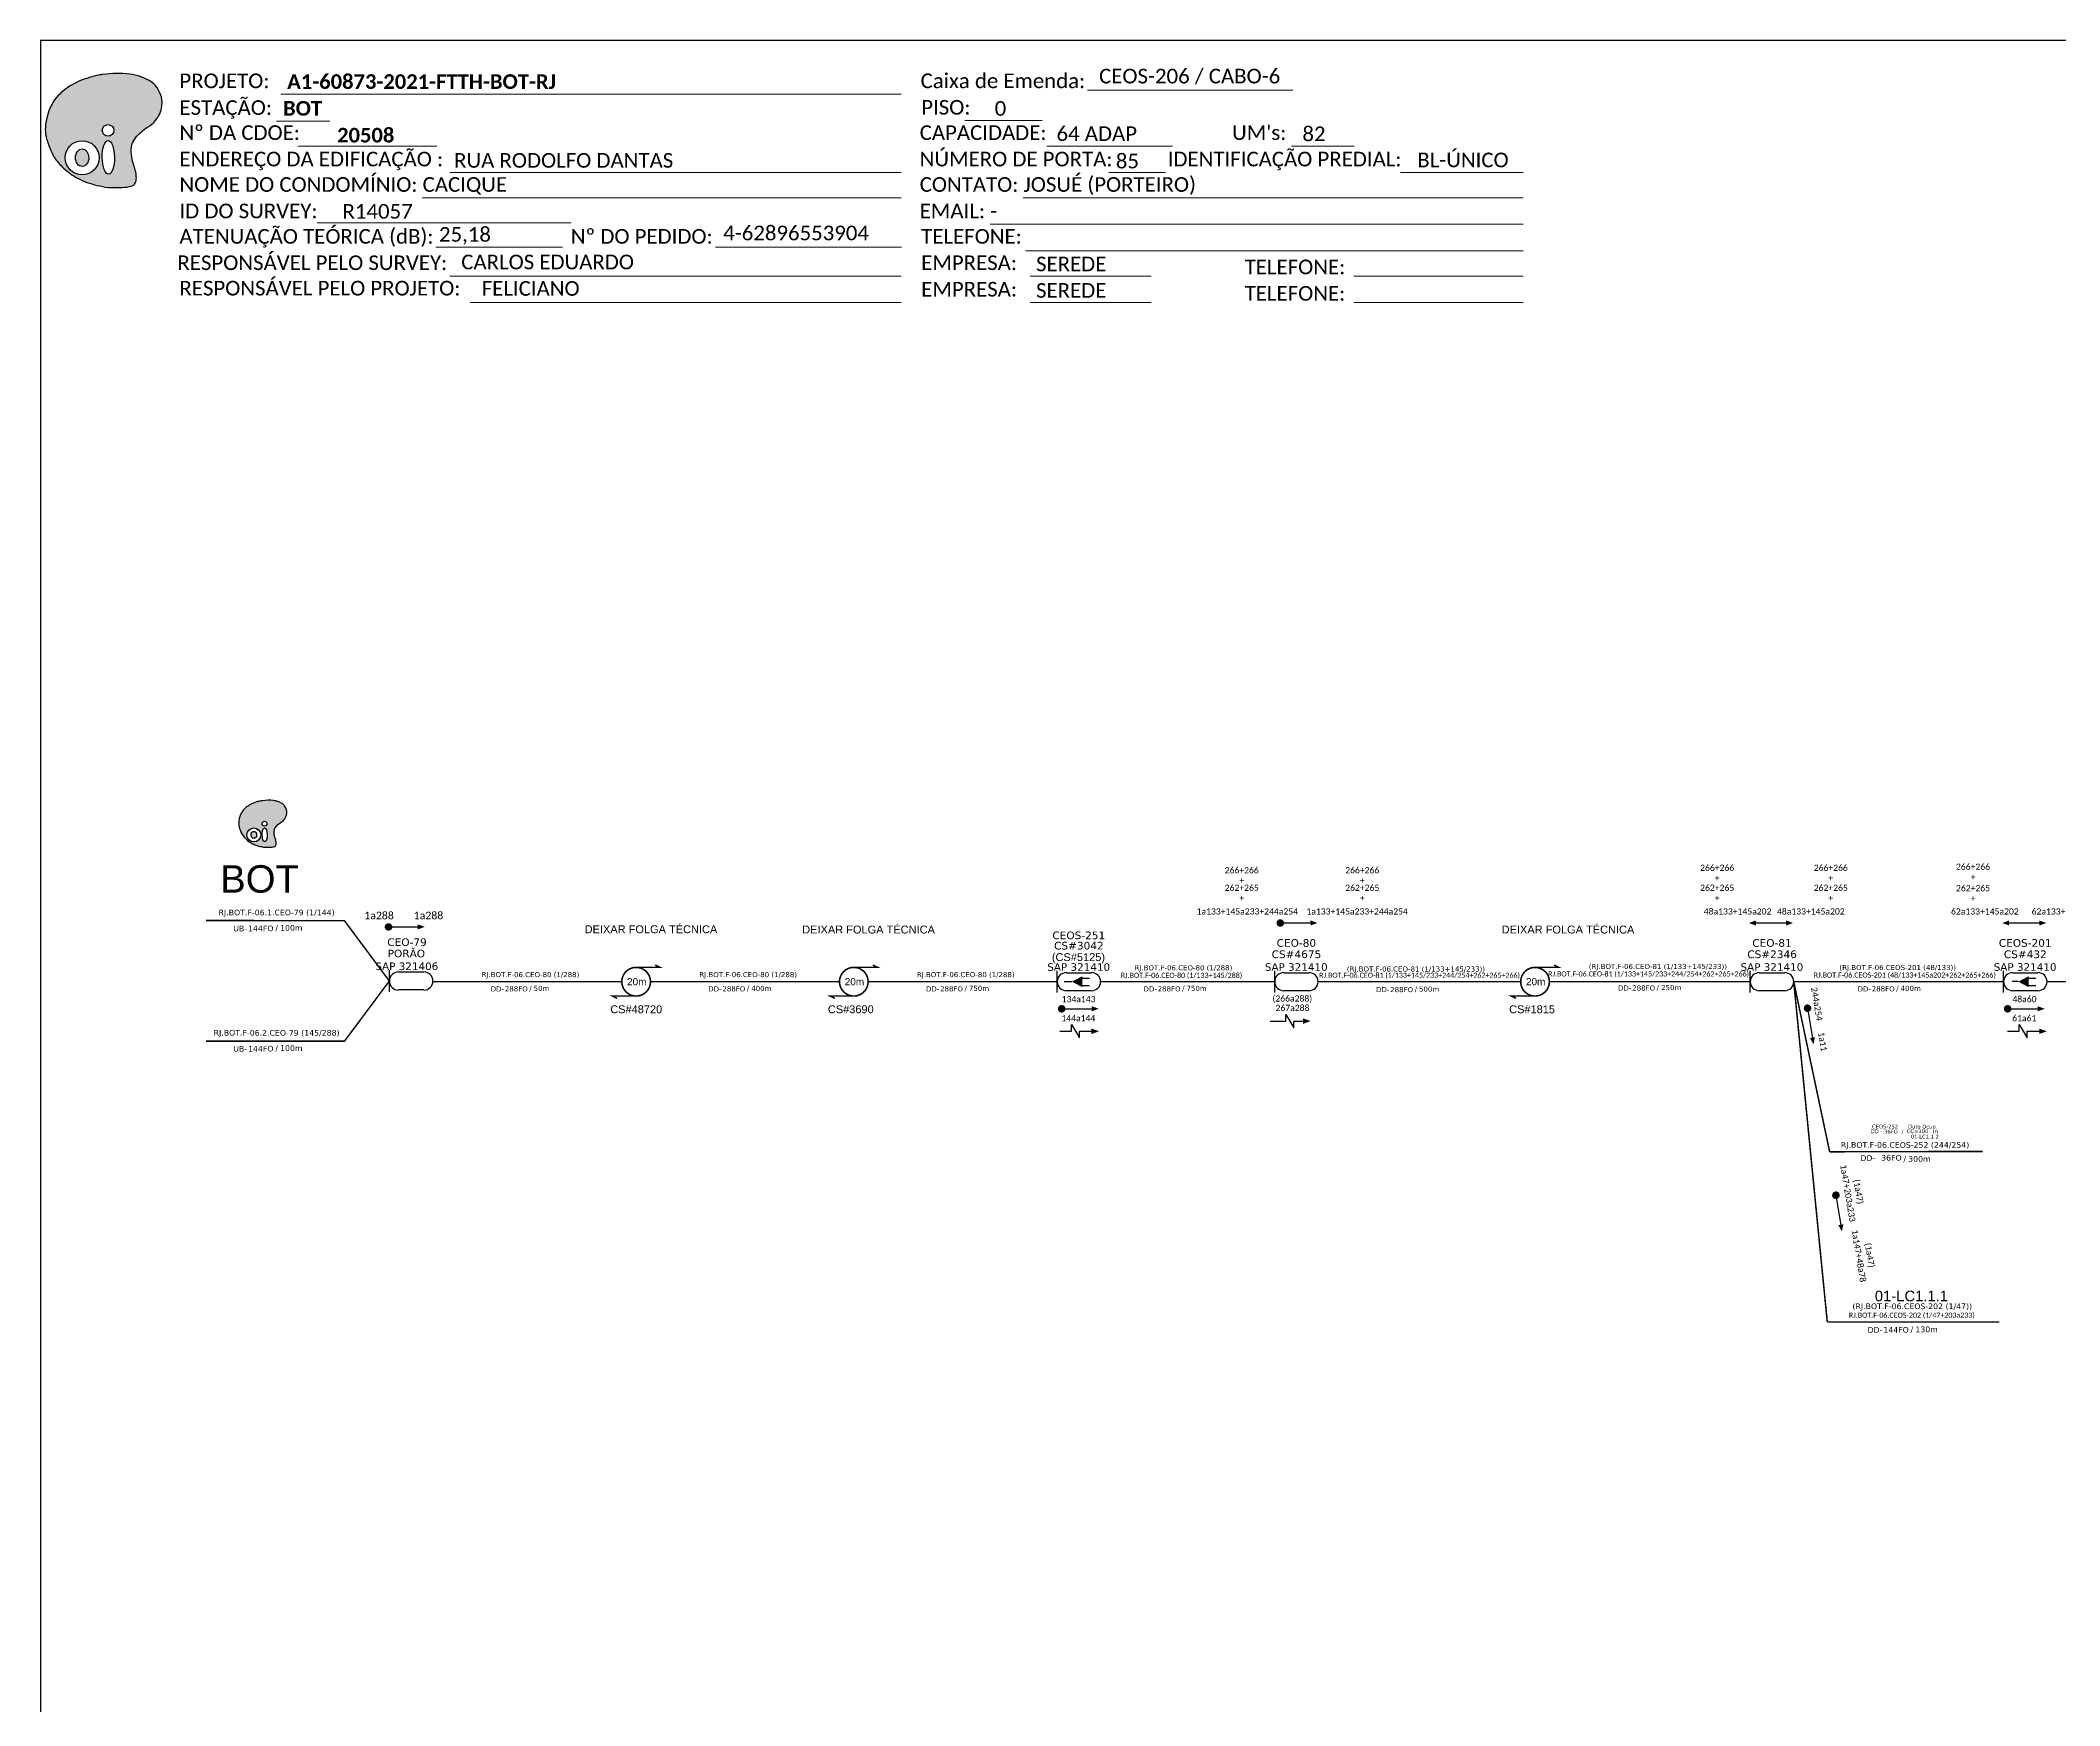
# Model space of a CAD drawing. Header units: metres. Extents: x -1.1 to 57.9, y 4.7 to 46.4.
# Drawn here: x -1.11 to 20.25, y 28.8 to 46.42 of the extents above; entities that cross this region are included whole.
import ezdxf
from ezdxf.enums import TextEntityAlignment as Align

# ---------------------------------------------------------------- set-up
doc = ezdxf.new("R2010")
doc.units = ezdxf.units.M
doc.linetypes.add('ARILSUPP', pattern=[2.98, 1.42, -0.71, 0.14, -0.71])
for name, color, linetype in [('20.4-CEO', 1, 'Continuous'), ('20.4-CEOS', 1, 'Continuous'), ('20.5-CABO AÉREO', 1, 'Continuous'), ('CEO', 1, 'Continuous'), ('label_cabos', 7, 'Continuous'), ('LC1', 3, 'Continuous'), ('SETA', 7, 'Continuous')]:
    doc.layers.add(name, color=color, linetype=linetype)
doc.layers.add('40.1-ETIQUETAS', color=1, linetype='Continuous', lineweight=20)
doc.styles.add('ARIAL', font='arial.ttf')
doc.styles.add('siredit', font='verdana.ttf')
doc.styles.get("Standard").update_dxf_attribs({"font": 'arial.ttf'})
doc.styles.add('WMF-Calibri0', font='CALIBRI.TTF')
doc.styles.add('WMF-Calibri1', font='CALIBRIB.TTF')

# ---------------------------------------------------------------- blocks, each defined once
blk = doc.blocks.new('OI')
h = blk.add_hatch(color=40)
edge = h.paths.add_edge_path()
edge.add_spline(control_points=[(4.35, -0.67), (3.92, -0.99), (3.26, -1.5), (2.81, -2.59), (2.9, -3.5), (3.06, -4.27), (3.31, -4.85), (3.37, -5.39), (3.4, -5.88), (3.2, -6.4), (2.54, -6.61), (1.65, -6.63), (0.55, -6.67), (-0.56, -6.42), (-1.61, -6.14), (-2.77, -5.61), (-3.92, -4.77), (-4.89, -3.7), (-5.34, -2.65), (-5.6, -1.94), (-5.85, -0.96), (-5.71, 0.47), (-5.1, 2.02), (-4.14, 3.02), (-3.3, 3.61), (-2.37, 4.16), (-1.36, 4.44), (-0.56, 4.7), (0.79, 4.85), (2.24, 4.97), (3.79, 4.57), (4.67, 4.21), (5.44, 3.65), (5.76, 2.99), (6.03, 2.21), (6.01, 1.46), (5.72, 0.64), (5.31, 0.08), (4.88, -0.38), (4.51, -0.55), (4.35, -0.67)], knot_values=[0, 0, 0, 0, 1.60434, 2.417191, 3.427595, 4.282808, 4.776746, 5.304182, 5.888771, 6.258406, 6.858137, 7.79129, 8.986195, 10.124242, 11.187857, 12.242908, 13.953784, 15.414161, 16.515391, 17.349188, 17.675853, 19.552021, 21.515531, 22.568638, 23.63245, 24.621084, 25.782718, 26.745347, 27.142653, 29.870543, 31.004649, 31.921532, 32.709589, 33.801391, 34.042471, 35.192333, 35.971461, 36.628871, 37.254359, 37.836911, 37.836911, 37.836911, 37.836911], degree=3, periodic=0)
h.paths.add_polyline_path([(1.13, -0.87, -1), (-0.04, -0.87, -1)], flags=16)
edge = h.paths.add_edge_path(flags=16)
edge.add_ellipse((0.56, -3.59), major_axis=(-0.02, 1.71), ratio=0.361305, start_angle=0, end_angle=360)
h.paths.add_polyline_path([(-0.36, -3.62, -1), (-3.8, -3.62, -1)], flags=16)
edge = h.paths.add_edge_path(flags=0)
edge.add_ellipse((-2.08, -3.62), major_axis=(0, 0.885), ratio=0.758294, start_angle=0, end_angle=360)
at = {"color": 40}
for centre, radius in [((-2.08, -3.62), 1.72), ((0.54, -0.87), 0.587)]:
    blk.add_circle(centre, radius, dxfattribs=at)
blk.add_ellipse((0.56, -3.59), major_axis=(-0.02, 1.71), ratio=0.361305, dxfattribs=at)
blk.add_ellipse((-2.08, -3.62), major_axis=(0, 0.885), ratio=0.758294, start_param=-3.141592653589792, end_param=3.141592653589792, dxfattribs=at)
at = {"color": 40, "start_tangent": (-0.800898, -0.598801), "end_tangent": (-0.800898, -0.598801)}
blk.add_spline([(4.35, -0.67), (3.2, -1.78), (2.9, -2.54), (2.92, -3.55), (3.12, -4.38), (3.28, -4.85), (3.37, -5.37), (3.35, -5.95), (3.2, -6.29), (2.66, -6.55), (1.73, -6.63), (0.54, -6.62), (-0.58, -6.41), (-1.6, -6.11), (-2.56, -5.67), (-3.95, -4.67), (-4.89, -3.56), (-5.37, -2.56), (-5.64, -1.78), (-5.72, -1.46), (-5.63, 0.42), (-4.84, 2.22), (-4.13, 2.99), (-3.27, 3.62), (-2.4, 4.09), (-1.3, 4.47), (-0.37, 4.72), (0.02, 4.77), (2.75, 4.8), (3.85, 4.53), (4.69, 4.16), (5.31, 3.68), (5.85, 2.73), (5.93, 2.5), (5.94, 1.35), (5.67, 0.62), (5.29, 0.08), (4.84, -0.36), (4.35, -0.67)], degree=3, dxfattribs=at)
blk = doc.blocks.new('ETIQUETA_RS5F')
at = {"layer": '40.1-ETIQUETAS', "color": 0, "style": 'siredit'}
blk.add_text('/', height=1.5, dxfattribs=at).set_placement((1.55, -1.95), align=Align.MIDDLE_RIGHT)
for tag, p in [('ETIQUETA_R_SECUNDARIA', (1.18, 2.1)), ('ETIQUETA_R_PRIMARIA', (1.18, 4.1)), ('F_ATIVAS/F_MORTAS', (1.11, -4.24))]:
    blk.add_attdef(tag, text='', height=1.5, dxfattribs=at).set_placement(p, align=Align.MIDDLE_CENTER)
for tag, p in [('TIPO_CABO', (-6.62, -2.12)), ('CAP_CABO', (0.37, -2.09))]:
    blk.add_attdef(tag, text='', height=1.5, dxfattribs=at).set_placement(p, align=Align.MIDDLE_RIGHT)
blk.add_attdef('METROS', text='', height=1.5, dxfattribs=at).set_placement((2.11, -1.95), align=Align.MIDDLE_LEFT)
for tag, p in [('FUSÃO_1', (0.82, -8.39)), ('FUSÃO_2', (0.82, -10.6)), ('FUSÃO_3', (0.82, -12.93)), ('FUSÃO_4', (0.82, -15.14)), ('FUSÃO_5', (0.82, -17.16))]:
    blk.add_attdef(tag, text='', height=1.5, dxfattribs=at).set_placement(p, align=Align.CENTER)
blk = doc.blocks.new('Inst CB DT OCUP CFOA-SM-DD-S-36')
at = {"layer": 'label_cabos', "color": 0, "style": 'siredit'}
for tag, flags, p in [('ID_ATIVIDADE', 3, (1.31, 2.67)), ('FATOR', 1, (11.56, 2.55))]:
    blk.add_attdef(tag, text='', height=1, rotation=359.69, dxfattribs=dict(at, flags=flags)).set_placement(p, align=Align.MIDDLE_CENTER)
for tag, p in [('TIPO_CABO', (1.11, 0)), ('DESTINO_CABO', (3.13, 1.26)), ('CABO', (4.69, -0.05)), ('/', (7.71, -0.05)), ('LANCE', (10.41, 0.02)), ('TIPO_CABO', (13.11, 1.24)), ('UND', (16.46, 0)), ('FID', (13.65, -1.41))]:
    blk.add_attdef(tag, text='', height=1, rotation=359.69, dxfattribs=at).set_placement(p, align=Align.MIDDLE_CENTER)
blk.add_attdef('QTDE', (11.93, -0.45), '', height=1, rotation=359.69, dxfattribs=at)

msp = doc.modelspace()

# ---------------------------------------------------------------- linework, layer by layer
at = {"color": 7}
msp.add_lwpolyline([(-1.112, 4.719), (57.926, 4.719), (57.926, 46.417), (-1.112, 46.417)], close=True, dxfattribs=at)
at = {"lineweight": 0}
for points in [[(1.431, 45.848), (7.995, 45.848)], [(9.968, 45.89), (12.14, 45.89)], [(1.386, 45.564), (1.952, 45.564)], [(8.669, 45.568), (9.488, 45.568)], [(9.537, 45.299), (10.866, 45.299)], [(3.221, 45.019), (7.995, 45.019)], [(2.926, 44.75), (7.995, 44.75)], [(9.287, 44.75), (14.577, 44.75)], [(1.817, 44.486), (4.499, 44.486)], [(8.938, 44.471), (14.577, 44.471)], [(9.309, 44.191), (14.577, 44.191)]]:
    msp.add_lwpolyline(points, dxfattribs=at)
at = {"color": 7, "lineweight": 0}
for points in [[(1.616, 45.299), (3.083, 45.299)], [(12.124, 45.299), (12.786, 45.299)], [(10.192, 45.019), (10.792, 45.019)], [(13.276, 45.019), (14.575, 45.019)], [(3.072, 44.229), (4.413, 44.229)], [(6.03, 44.229), (7.997, 44.229)], [(3.221, 43.922), (7.995, 43.922)], [(9.361, 43.922), (10.64, 43.922)], [(12.783, 43.922), (14.577, 43.922)], [(3.436, 43.643), (7.995, 43.643)], [(9.361, 43.643), (10.64, 43.643)], [(12.783, 43.643), (14.577, 43.643)]]:
    msp.add_lwpolyline(points, dxfattribs=at)
at = {"color": 0}
for points, const_width in [([(2.551, 37.036, 1), (2.591, 37.036, 1)], 0.04), ([(11.986, 37.078, 1), (12.026, 37.078, 1)], 0.04), ([(5.191, 36.608, 1.000012), (5.191, 36.305, 0.999978)], 0.0168), ([(7.494, 36.608, 1.000012), (7.494, 36.305, 0.999978)], 0.0168), ([(9.673, 36.17, 1), (9.713, 36.17, 1)], 0.04), ([(17.581, 36.196, 1), (17.587, 36.157, 1)], 0.04), ([(17.881, 34.217, 1), (17.888, 34.177, 1)], 0.04)]:
    msp.add_lwpolyline(points, format="xyb", close=True, dxfattribs=dict(at, const_width=const_width))
for points in [[(12.006, 37.078), (12.325, 37.078)], [(17.037, 37.078), (17.357, 37.078)], [(9.693, 36.17), (10.012, 36.17)], [(12.065, 36.039), (12.065, 36.11), (12.149, 35.968), (12.149, 36.039)], [(9.796, 35.932), (9.796, 36.003), (9.881, 35.861), (9.881, 35.932)]]:
    msp.add_lwpolyline(points, dxfattribs=at)
at = {"color": 7}
for points in [[(19.717, 37.078), (20.036, 37.078)], [(19.701, 36.17), (20.02, 36.17)], [(19.823, 35.932), (19.823, 36.003), (19.907, 35.861), (19.907, 35.932)]]:
    msp.add_lwpolyline(points, dxfattribs=at)
at = {"color": 0, "const_width": 0.0158}
for points in [[(5.191, 36.608), (5.443, 36.608), (5.393, 36.633)], [(7.494, 36.608), (7.746, 36.608), (7.695, 36.633)], [(5.191, 36.305), (4.939, 36.305), (4.99, 36.28)], [(7.494, 36.305), (7.242, 36.305), (7.292, 36.28)]]:
    msp.add_lwpolyline(points, dxfattribs=at)
at = {"color": 5, "const_width": 0.0168}
msp.add_lwpolyline([(14.701, 36.608, 1.000012), (14.701, 36.305, 0.999978)], format="xyb", close=True, dxfattribs=at)
at = {"color": 5, "const_width": 0.0158}
for points in [[(14.701, 36.608), (14.953, 36.608), (14.903, 36.633)], [(14.701, 36.305), (14.449, 36.305), (14.5, 36.28)]]:
    msp.add_lwpolyline(points, dxfattribs=at)
at = {"color": 7, "const_width": 0.04}
msp.add_lwpolyline([(19.681, 36.17, 1), (19.721, 36.17, 1)], format="xyb", close=True, dxfattribs=at)
at = {"layer": '20.4-CEO', "color": 0}
for p, q in [((2.676, 36.56), (2.945, 36.56)), ((2.945, 36.369), (2.676, 36.369))]:
    msp.add_line(p, q, dxfattribs=at)
at = {"layer": '20.4-CEO', "color": 0, "const_width": 0.016}
for points in [[(0.64, 37.104), (2.105, 37.102), (2.58, 36.464)], [(0.64, 35.828), (2.105, 35.827), (2.58, 36.464)]]:
    msp.add_lwpolyline(points, dxfattribs=at)
at = {"layer": '20.4-CEO', "color": 0}
msp.add_lwpolyline([(2.58, 36.349), (2.58, 36.58)], dxfattribs=at)
for centre, start, end in [((2.676, 36.464), 90, 270), ((2.945, 36.464), 270, 90)]:
    msp.add_arc(centre, 0.0957, start, end, dxfattribs=at)
at = {"layer": '20.4-CEOS', "color": 0}
for p, q in [((9.741, 36.552), (10.009, 36.552)), ((10.009, 36.361), (9.741, 36.361))]:
    msp.add_line(p, q, dxfattribs=at)
at = {"layer": '20.4-CEOS', "color": 5}
for p, q in [((12.043, 36.552), (12.311, 36.552)), ((17.074, 36.552), (17.343, 36.552)), ((19.754, 36.552), (20.022, 36.552)), ((12.311, 36.361), (12.043, 36.361)), ((17.343, 36.361), (17.074, 36.361)), ((20.022, 36.361), (19.754, 36.361))]:
    msp.add_line(p, q, dxfattribs=at)
at = {"layer": '20.4-CEOS', "color": 0}
for points in [[(9.645, 36.341), (9.645, 36.572)], [(9.719, 36.457), (9.801, 36.457)], [(9.907, 36.495), (9.988, 36.495)], [(9.907, 36.415), (9.988, 36.415)]]:
    msp.add_lwpolyline(points, dxfattribs=at)
at = {"layer": '20.4-CEOS', "color": 5}
for points in [[(11.947, 36.341), (11.947, 36.572)], [(16.978, 36.341), (16.978, 36.572)], [(19.658, 36.341), (19.658, 36.572)], [(19.814, 36.457), (19.749, 36.457)], [(19.92, 36.495), (20.001, 36.495)], [(19.92, 36.415), (20.001, 36.415)]]:
    msp.add_lwpolyline(points, dxfattribs=at)
at = {"layer": '20.4-CEOS', "color": 0}
msp.add_lwpolyline([(9.801, 36.457, 0, 0.118, 0), (9.912, 36.457, 0.118, 0.118, 0)], format="xyseb", dxfattribs=at)
at = {"layer": '20.4-CEOS', "color": 5}
msp.add_lwpolyline([(19.814, 36.457, 0, 0.118, 0), (19.925, 36.457, 0.118, 0.118, 0)], format="xyseb", dxfattribs=at)
at = {"layer": '20.4-CEOS', "color": 0}
for centre, start, end in [((9.741, 36.457), 90, 270), ((10.009, 36.457), 270, 90)]:
    msp.add_arc(centre, 0.0957, start, end, dxfattribs=at)
at = {"layer": '20.4-CEOS', "color": 5}
for centre, start, end in [((12.043, 36.457), 90, 270), ((12.311, 36.457), 270, 90), ((17.074, 36.457), 90, 270), ((17.343, 36.457), 270, 90), ((19.754, 36.457), 90, 270), ((20.022, 36.457), 270, 90)]:
    msp.add_arc(centre, 0.0957, start, end, dxfattribs=at)
at = {"layer": '20.5-CABO AÉREO', "color": 0, "ltscale": 8, "const_width": 0.016}
for points in [[(3.04, 36.457), (5.04, 36.457)], [(5.342, 36.457), (7.342, 36.457)], [(7.645, 36.457), (9.645, 36.457)], [(10.105, 36.457), (11.947, 36.457)], [(17.438, 36.457), (17.615, 34.656)], [(17.438, 36.457), (17.818, 34.657)], [(17.615, 34.656), (17.793, 32.856)], [(17.818, 34.657), (19.438, 34.66)], [(17.793, 32.856), (19.615, 32.856)]]:
    msp.add_lwpolyline(points, dxfattribs=at)
at = {"layer": '20.5-CABO AÉREO', "color": 5, "ltscale": 8, "const_width": 0.016}
for points in [[(12.407, 36.457), (14.55, 36.457)], [(14.853, 36.457), (16.978, 36.457)], [(17.438, 36.457), (19.658, 36.457)], [(20.118, 36.457), (22.236, 36.457)]]:
    msp.add_lwpolyline(points, dxfattribs=at)
at = {"layer": 'SETA', "color": 0}
for points in [[(2.571, 37.036), (2.919, 37.036)], [(17.584, 36.176), (17.64, 35.837)], [(9.674, 35.932), (9.796, 35.932)], [(9.881, 35.932), (10.008, 35.932)], [(11.899, 36.039), (12.065, 36.039)], [(12.149, 36.039), (12.277, 36.039)], [(17.884, 34.197), (17.94, 33.858)]]:
    msp.add_lwpolyline(points, dxfattribs=at)
at = {"layer": 'SETA', "color": 7}
for points in [[(19.701, 35.932), (19.823, 35.932)], [(19.907, 35.932), (20.035, 35.932)]]:
    msp.add_lwpolyline(points, dxfattribs=at)
at = {"layer": 'SETA', "color": 0}
for points in [[(2.881, 37.063), (2.955, 37.037), (2.881, 37.01)], [(12.325, 37.105), (12.399, 37.078), (12.326, 37.051)], [(17.038, 37.051), (16.964, 37.077), (17.037, 37.105)], [(17.357, 37.105), (17.43, 37.078), (17.357, 37.051)], [(10.012, 36.197), (10.085, 36.17), (10.012, 36.143)], [(10.008, 35.961), (10.089, 35.932), (10.008, 35.903)], [(12.247, 36.069), (12.327, 36.04), (12.247, 36.01)], [(17.662, 35.869), (17.648, 35.792), (17.61, 35.86)], [(17.963, 33.89), (17.948, 33.813), (17.91, 33.881)]]:
    msp.add_solid(points, dxfattribs=at)
at = {"layer": 'SETA', "color": 8}
msp.add_solid([(19.717, 37.051), (19.644, 37.077), (19.717, 37.105)], dxfattribs=at)
at = {"layer": 'SETA', "color": 7}
for points in [[(20.036, 37.105), (20.11, 37.078), (20.036, 37.051)], [(20.02, 36.197), (20.093, 36.17), (20.02, 36.143)], [(20.035, 35.961), (20.116, 35.932), (20.035, 35.903)]]:
    msp.add_solid(points, dxfattribs=at)

# ---------------------------------------------------------------- block references
at = {"color": 7, "xscale": 0.1048830271341667, "yscale": 0.1048830271341668, "zscale": 0.1048830271341668, "rotation": 0.153289602394906}
msp.add_blockref('OI', (-0.453, 45.556), dxfattribs=at)
at = {"color": 5, "xscale": 0.04321195143299175, "yscale": 0.04321195078562597, "zscale": 0.04321195102221849, "rotation": 0.1532885625447551}
msp.add_blockref('OI', (1.236, 38.166), dxfattribs=at)
at = {"color": 0, "lineweight": 0}
ref = msp.add_blockref('Inst CB DT OCUP CFOA-SM-DD-S-36', (18.279, 34.873), dxfattribs=dict(at, xscale=0.04000000000000001, yscale=0.04000000000000001, zscale=0.04000000000000001))
ref.add_attrib('DESTINO_CABO', 'CEOS-252', dxfattribs={"layer": 'label_cabos', "color": 0, "height": 0.04, "rotation": 359.69, "style": 'siredit'}).set_placement((18.404, 34.924), align=Align.MIDDLE_CENTER)
ref.add_attrib('TIPO_CABO', 'Duto Ocup.', dxfattribs={"layer": 'label_cabos', "color": 0, "height": 0.04, "rotation": 359.69, "style": 'siredit'}).set_placement((18.803, 34.923), align=Align.MIDDLE_CENTER)
ref.add_attrib('/', '/', dxfattribs={"layer": 'label_cabos', "color": 0, "height": 0.04, "rotation": 359.69, "style": 'siredit'}).set_placement((18.588, 34.871), align=Align.MIDDLE_CENTER)
ref.add_attrib('FID', '01-LC1.1.2', dxfattribs={"layer": 'label_cabos', "color": 0, "height": 0.04, "rotation": 359.69, "style": 'siredit'}).set_placement((18.825, 34.817), align=Align.MIDDLE_CENTER)
ref.add_attrib('LANCE', 'CC=', dxfattribs={"layer": 'label_cabos', "color": 0, "height": 0.04, "rotation": 359.69, "style": 'siredit'}).set_placement((18.695, 34.874), align=Align.MIDDLE_CENTER)
ref.add_attrib('UND', 'm', dxfattribs={"layer": 'label_cabos', "color": 0, "height": 0.04, "rotation": 359.69, "style": 'siredit'}).set_placement((18.938, 34.873), align=Align.MIDDLE_CENTER)
ref.add_attrib('CABO', '36FO', dxfattribs={"layer": 'label_cabos', "color": 0, "height": 0.04, "rotation": 359.69, "style": 'siredit'}).set_placement((18.466, 34.871), align=Align.MIDDLE_CENTER)
ref.add_attrib('TIPO_CABO', 'DD - ', dxfattribs={"layer": 'label_cabos', "color": 0, "height": 0.04, "rotation": 359.69, "style": 'siredit'}).set_placement((18.323, 34.873), align=Align.MIDDLE_CENTER)
ref.add_attrib('QTDE', '300', (18.756, 34.855), dxfattribs={"layer": 'label_cabos', "color": 0, "height": 0.04, "rotation": 359.69, "style": 'siredit'})
at = {"layer": '40.1-ETIQUETAS', "color": 7}
ref = msp.add_blockref('ETIQUETA_RS5F', (1.34, 37.105), dxfattribs=dict(at, xscale=0.04000000000000001, yscale=0.04000000000000001, zscale=0.04000000000000001))
ref.add_attrib('ETIQUETA_R_SECUNDARIA', 'RJ.BOT.F-06.1.CEO-79 (1/144)', dxfattribs={"color": 0, "height": 0.06, "style": 'siredit'}).set_placement((1.387, 37.189), align=Align.MIDDLE_CENTER)
ref.add_attrib('TIPO_CABO', 'UB-', dxfattribs={"color": 0, "height": 0.06, "style": 'siredit'}).set_placement((1.075, 37.02), align=Align.MIDDLE_RIGHT)
ref.add_attrib('CAP_CABO', '144FO', dxfattribs={"color": 0, "height": 0.06, "style": 'siredit'}).set_placement((1.354, 37.021), align=Align.MIDDLE_RIGHT)
ref.add_attrib('METROS', '100m', dxfattribs={"color": 0, "height": 0.06, "style": 'siredit'}).set_placement((1.424, 37.027), align=Align.MIDDLE_LEFT)
at = {"layer": '40.1-ETIQUETAS', "color": 0}
ref = msp.add_blockref('ETIQUETA_RS5F', (4.03, 36.457), dxfattribs=dict(at, xscale=0.03600000000000023, yscale=0.0359999999999991, zscale=0.036))
ref.add_attrib('ETIQUETA_R_SECUNDARIA', 'RJ.BOT.F-06.CEO-80 (1/288)', dxfattribs={"color": 0, "height": 0.054, "style": 'siredit'}).set_placement((4.073, 36.532), align=Align.MIDDLE_CENTER)
ref.add_attrib('TIPO_CABO', 'DD-', dxfattribs={"color": 0, "height": 0.054, "style": 'siredit'}).set_placement((3.793, 36.38), align=Align.MIDDLE_RIGHT)
ref.add_attrib('CAP_CABO', '288FO', dxfattribs={"color": 0, "height": 0.054, "style": 'siredit'}).set_placement((4.044, 36.381), align=Align.MIDDLE_RIGHT)
ref.add_attrib('METROS', '50m', dxfattribs={"color": 0, "height": 0.054, "style": 'siredit'}).set_placement((4.107, 36.386), align=Align.MIDDLE_LEFT)
ref = msp.add_blockref('ETIQUETA_RS5F', (6.332, 36.457), dxfattribs=dict(at, xscale=0.03600000000000023, yscale=0.0359999999999991, zscale=0.036))
ref.add_attrib('ETIQUETA_R_SECUNDARIA', 'RJ.BOT.F-06.CEO-80 (1/288)', dxfattribs={"color": 0, "height": 0.054, "style": 'siredit'}).set_placement((6.376, 36.532), align=Align.MIDDLE_CENTER)
ref.add_attrib('TIPO_CABO', 'DD-', dxfattribs={"color": 0, "height": 0.054, "style": 'siredit'}).set_placement((6.095, 36.38), align=Align.MIDDLE_RIGHT)
ref.add_attrib('CAP_CABO', '288FO', dxfattribs={"color": 0, "height": 0.054, "style": 'siredit'}).set_placement((6.346, 36.381), align=Align.MIDDLE_RIGHT)
ref.add_attrib('METROS', '400m', dxfattribs={"color": 0, "height": 0.054, "style": 'siredit'}).set_placement((6.409, 36.386), align=Align.MIDDLE_LEFT)
ref = msp.add_blockref('ETIQUETA_RS5F', (8.635, 36.457), dxfattribs=dict(at, xscale=0.03600000000000023, yscale=0.0359999999999991, zscale=0.036))
ref.add_attrib('ETIQUETA_R_SECUNDARIA', 'RJ.BOT.F-06.CEO-80 (1/288)', dxfattribs={"color": 0, "height": 0.054, "style": 'siredit'}).set_placement((8.678, 36.532), align=Align.MIDDLE_CENTER)
ref.add_attrib('TIPO_CABO', 'DD-', dxfattribs={"color": 0, "height": 0.054, "style": 'siredit'}).set_placement((8.398, 36.38), align=Align.MIDDLE_RIGHT)
ref.add_attrib('CAP_CABO', '288FO', dxfattribs={"color": 0, "height": 0.054, "style": 'siredit'}).set_placement((8.649, 36.381), align=Align.MIDDLE_RIGHT)
ref.add_attrib('METROS', '750m', dxfattribs={"color": 0, "height": 0.054, "style": 'siredit'}).set_placement((8.712, 36.386), align=Align.MIDDLE_LEFT)
ref = msp.add_blockref('ETIQUETA_RS5F', (10.937, 36.457), dxfattribs=dict(at, xscale=0.03600000000000023, yscale=0.0359999999999991, zscale=0.036))
ref.add_attrib('ETIQUETA_R_SECUNDARIA', 'RJ.BOT.F-06.CEO-80 (1/288)', dxfattribs={"color": 0, "height": 0.054, "style": 'siredit'}).set_placement((10.981, 36.604), align=Align.MIDDLE_CENTER)
ref.add_attrib('TIPO_CABO', 'DD-', dxfattribs={"color": 0, "height": 0.054, "style": 'siredit'}).set_placement((10.7, 36.38), align=Align.MIDDLE_RIGHT)
ref.add_attrib('CAP_CABO', '288FO', dxfattribs={"color": 0, "height": 0.054, "style": 'siredit'}).set_placement((10.951, 36.381), align=Align.MIDDLE_RIGHT)
ref.add_attrib('METROS', '750m', dxfattribs={"color": 0, "height": 0.054, "style": 'siredit'}).set_placement((11.014, 36.386), align=Align.MIDDLE_LEFT)
at = {"layer": '40.1-ETIQUETAS', "color": 5}
ref = msp.add_blockref('ETIQUETA_RS5F', (13.397, 36.449), dxfattribs=dict(at, xscale=0.03600000000000023, yscale=0.0359999999999991, zscale=0.036))
ref.add_attrib('ETIQUETA_R_SECUNDARIA', '(RJ.BOT.F-06.CEO-81 (1/133+145/233))', dxfattribs={"color": 0, "height": 0.054, "style": 'siredit'}).set_placement((13.441, 36.591), align=Align.MIDDLE_CENTER)
ref.add_attrib('TIPO_CABO', 'DD-', dxfattribs={"color": 0, "height": 0.054, "style": 'siredit'}).set_placement((13.16, 36.373), align=Align.MIDDLE_RIGHT)
ref.add_attrib('CAP_CABO', '288FO', dxfattribs={"color": 0, "height": 0.054, "style": 'siredit'}).set_placement((13.411, 36.373), align=Align.MIDDLE_RIGHT)
ref.add_attrib('METROS', '500m', dxfattribs={"color": 0, "height": 0.054, "style": 'siredit'}).set_placement((13.474, 36.378), align=Align.MIDDLE_LEFT)
ref = msp.add_blockref('ETIQUETA_RS5F', (15.957, 36.466), dxfattribs=dict(at, xscale=0.03600000000000023, yscale=0.0359999999999991, zscale=0.036))
ref.add_attrib('ETIQUETA_R_SECUNDARIA', '(RJ.BOT.F-06.CEO-81 (1/133+145/233))', dxfattribs={"color": 0, "height": 0.054, "style": 'siredit'}).set_placement((16.001, 36.618), align=Align.MIDDLE_CENTER)
ref.add_attrib('TIPO_CABO', 'DD-', dxfattribs={"color": 0, "height": 0.054, "style": 'siredit'}).set_placement((15.72, 36.39), align=Align.MIDDLE_RIGHT)
ref.add_attrib('CAP_CABO', '288FO', dxfattribs={"color": 0, "height": 0.054, "style": 'siredit'}).set_placement((15.972, 36.39), align=Align.MIDDLE_RIGHT)
ref.add_attrib('METROS', '250m', dxfattribs={"color": 0, "height": 0.054, "style": 'siredit'}).set_placement((16.035, 36.395), align=Align.MIDDLE_LEFT)
ref = msp.add_blockref('ETIQUETA_RS5F', (18.492, 36.457), dxfattribs=dict(at, xscale=0.03600000000000023, yscale=0.0359999999999991, zscale=0.036))
ref.add_attrib('ETIQUETA_R_SECUNDARIA', '(RJ.BOT.F-06.CEOS-201 (48/133))', dxfattribs={"color": 0, "height": 0.054, "style": 'siredit'}).set_placement((18.538, 36.607), align=Align.MIDDLE_CENTER)
ref.add_attrib('TIPO_CABO', 'DD-', dxfattribs={"color": 0, "height": 0.054, "style": 'siredit'}).set_placement((18.255, 36.38), align=Align.MIDDLE_RIGHT)
ref.add_attrib('CAP_CABO', '288FO', dxfattribs={"color": 0, "height": 0.054, "style": 'siredit'}).set_placement((18.506, 36.381), align=Align.MIDDLE_RIGHT)
ref.add_attrib('METROS', '400m', dxfattribs={"color": 0, "height": 0.054, "style": 'siredit'}).set_placement((18.569, 36.386), align=Align.MIDDLE_LEFT)
at = {"layer": '40.1-ETIQUETAS', "color": 7}
ref = msp.add_blockref('ETIQUETA_RS5F', (1.34, 35.832), dxfattribs=dict(at, xscale=0.04000000000000001, yscale=0.04000000000000001, zscale=0.04000000000000001))
ref.add_attrib('ETIQUETA_R_SECUNDARIA', 'RJ.BOT.F-06.2.CEO-79 (145/288)', dxfattribs={"color": 0, "height": 0.06, "style": 'siredit'}).set_placement((1.387, 35.916), align=Align.MIDDLE_CENTER)
ref.add_attrib('TIPO_CABO', 'UB-', dxfattribs={"color": 0, "height": 0.06, "style": 'siredit'}).set_placement((1.075, 35.747), align=Align.MIDDLE_RIGHT)
ref.add_attrib('CAP_CABO', '144FO', dxfattribs={"color": 0, "height": 0.06, "style": 'siredit'}).set_placement((1.354, 35.748), align=Align.MIDDLE_RIGHT)
ref.add_attrib('METROS', '100m', dxfattribs={"color": 0, "height": 0.06, "style": 'siredit'}).set_placement((1.424, 35.754), align=Align.MIDDLE_LEFT)
at = {"layer": '40.1-ETIQUETAS', "color": 0}
ref = msp.add_blockref('ETIQUETA_RS5F', (18.564, 34.659), dxfattribs=dict(at, xscale=0.04000000000000001, yscale=0.04000000000000001, zscale=0.04000000000000001))
ref.add_attrib('ETIQUETA_R_SECUNDARIA', 'RJ.BOT.F-06.CEOS-252 (244/254)', dxfattribs={"color": 0, "height": 0.06, "style": 'siredit'}).set_placement((18.616, 34.729), align=Align.MIDDLE_CENTER)
ref.add_attrib('TIPO_CABO', 'DD-', dxfattribs={"color": 0, "height": 0.06, "style": 'siredit'}).set_placement((18.3, 34.59), align=Align.MIDDLE_RIGHT)
ref.add_attrib('CAP_CABO', '36FO', dxfattribs={"color": 0, "height": 0.06, "style": 'siredit'}).set_placement((18.58, 34.594), align=Align.MIDDLE_RIGHT)
ref.add_attrib('METROS', '300m', dxfattribs={"color": 0, "height": 0.06, "style": 'siredit'}).set_placement((18.649, 34.581), align=Align.MIDDLE_LEFT)
ref = msp.add_blockref('ETIQUETA_RS5F', (18.64, 32.856), dxfattribs=dict(at, xscale=0.04000000000000001, yscale=0.04000000000000001, zscale=0.04000000000000001))
ref.add_attrib('ETIQUETA_R_SECUNDARIA', '(RJ.BOT.F-06.CEOS-202 (1/47))', dxfattribs={"color": 0, "height": 0.06, "style": 'siredit'}).set_placement((18.692, 33.022), align=Align.MIDDLE_CENTER)
ref.add_attrib('TIPO_CABO', 'DD-', dxfattribs={"color": 0, "height": 0.06, "style": 'siredit'}).set_placement((18.376, 32.772), align=Align.MIDDLE_RIGHT)
ref.add_attrib('CAP_CABO', '144FO', dxfattribs={"color": 0, "height": 0.06, "style": 'siredit'}).set_placement((18.655, 32.773), align=Align.MIDDLE_RIGHT)
ref.add_attrib('METROS', '130m', dxfattribs={"color": 0, "height": 0.06, "style": 'siredit'}).set_placement((18.725, 32.778), align=Align.MIDDLE_LEFT)

# ---------------------------------------------------------------- texts
at = {"lineweight": 0, "style": 'WMF-Calibri0'}
for s, height, p in [('PROJETO:', 0.1549, (0.359, 45.912)), ('Caixa de Emenda:', 0.15489, (8.201, 45.912)), ('ESTAÇÃO:', 0.1549, (0.359, 45.629)), ('PISO:', 0.1549, (8.207, 45.632)), ('CAPACIDADE:', 0.15489, (8.191, 45.364)), ('ENDEREÇO DA EDIFICAÇÃO :', 0.15489, (0.359, 45.084)), ('NOME DO CONDOMÍNIO: CACIQUE', 0.15489, (0.359, 44.815)), ('CONTATO: JOSUÉ (PORTEIRO)', 0.15489, (8.191, 44.815)), ('ID DO SURVEY:', 0.15489, (0.359, 44.535)), ('R14057', 0.1549, (2.084, 44.531)), ('EMAIL: -', 0.1549, (8.191, 44.535)), ('ATENUAÇÃO TEÓRICA (dB):', 0.15489, (0.359, 44.266)), ('25,18', 0.1549, (3.105, 44.287)), ('TELEFONE:', 0.1549, (8.207, 44.266))]:
    msp.add_text(s, height=height, dxfattribs=at).set_placement(p)
for s, height, style, p in [('A1-60873-2021-FTTH-BOT-RJ', 0.15489, 'WMF-Calibri1', (1.499, 45.904)), ('CEOS-206 / CABO-6', 0.15489, 'WMF-Calibri0', (10.089, 45.962)), ('BOT', 0.1549, 'WMF-Calibri1', (1.455, 45.621)), ('0', 0.155, 'WMF-Calibri0', (8.984, 45.62)), ('64 ADAP', 0.1549, 'WMF-Calibri0', (9.638, 45.353)), ('RUA RODOLFO DANTAS', 0.15489, 'WMF-Calibri0', (3.265, 45.07))]:
    msp.add_text(s, height=height, dxfattribs=dict(style=style)).set_placement(p)
at = {"color": 7, "lineweight": 0, "style": 'WMF-Calibri0'}
for s, height, p in [('Nº DA CDOE:', 0.15489, (0.359, 45.364)), ("UM's:", 0.1549, (11.496, 45.364)), ('NÚMERO DE PORTA:', 0.15489, (8.191, 45.084)), ('IDENTIFICAÇÃO PREDIAL:', 0.15489, (10.815, 45.084)), ('Nº DO PEDIDO:', 0.15489, (4.5, 44.266)), ('RESPONSÁVEL PELO SURVEY:', 0.15489, (0.338, 43.987)), ('CARLOS EDUARDO', 0.15489, (3.341, 43.995)), ('EMPRESA:', 0.1549, (8.207, 43.987)), ('TELEFONE:', 0.1549, (11.629, 43.943)), ('RESPONSÁVEL PELO PROJETO:', 0.15489, (0.359, 43.718)), ('FELICIANO', 0.1549, (3.557, 43.715)), ('EMPRESA:', 0.1549, (8.207, 43.707)), ('TELEFONE:', 0.1549, (11.629, 43.663))]:
    msp.add_text(s, height=height, dxfattribs=at).set_placement(p)
at = {"color": 7}
for s, height, style, p in [('82', 0.1549, 'WMF-Calibri0', (12.24, 45.351)), ('85', 0.1549, 'WMF-Calibri0', (10.266, 45.063)), ('BL-ÚNICO', 0.1549, 'WMF-Calibri0', (13.455, 45.075)), ('4-62896553904', 0.15489, 'WMF-Calibri0', (6.112, 44.302)), ('SEREDE', 0.1549, 'WMF-Calibri0', (9.422, 43.974)), ('SEREDE', 0.1549, 'WMF-Calibri0', (9.422, 43.694)), ('BOT', 0.2903, 'ARIAL', (0.79, 37.399))]:
    msp.add_text(s, height=height, dxfattribs=dict(at, style=style)).set_placement(p)
at = {"color": 7, "style": 'WMF-Calibri1'}
msp.add_text('20508', height=0.1549, dxfattribs=at).set_placement((2.33, 45.337), align=Align.CENTER)
at = {"color": 0, "style": 'ARIAL'}
for s, height, p in [('DEIXAR FOLGA TÉCNICA', 0.08334, (4.646, 36.97)), ('DEIXAR FOLGA TÉCNICA', 0.08334, (6.948, 36.967)), ('DEIXAR FOLGA TÉCNICA', 0.08334, (14.348, 36.967)), ('(CS#5125)', 0.0833, (9.589, 36.675)), ('CS#48720', 0.0833, (4.917, 36.123)), ('CS#3690', 0.0833, (7.219, 36.123)), ('CS#1815', 0.0833, (14.427, 36.123))]:
    msp.add_text(s, height=height, rotation=359.9867, dxfattribs=at).set_placement(p)
at = {"color": 0}
for p in [(5.095, 36.419), (7.398, 36.419), (14.605, 36.419)]:
    msp.add_text('20m', height=0.0756, dxfattribs=at).set_placement(p)
at = {"color": 0, "char_height": 0.08, "width": 5.90575, "attachment_point": 5, "rotation": 359.9166}
for insert in [(2.471, 37.157), (2.994, 37.157)]:
    msp.add_mtext('{\\fCalibri|b0|i0|c0|p34;\\C256;1a288}', dxfattribs=dict(at, insert=insert))
at = {"layer": '20.4-CEO', "color": 0, "style": 'siredit'}
for s, height, p in [('CEO-79', 0.0811, (2.767, 36.875)), ('PORÃO', 0.0811, (2.76, 36.755)), ('          SAP 321406', 0.08, (2.591, 36.62))]:
    msp.add_text(s, height=height, dxfattribs=at).set_placement(p, align=Align.MIDDLE_CENTER)
at = {"layer": '20.4-CEOS', "color": 0, "style": 'siredit'}
for s, height, p in [('CS#3042', 0.0811, (9.875, 36.838)), ('CS#4675', 0.0811, (12.177, 36.747)), ('SAP 321410', 0.08, (9.873, 36.612)), ('SAP 321410', 0.08, (12.175, 36.612))]:
    msp.add_text(s, height=height, dxfattribs=at).set_placement(p, align=Align.MIDDLE_CENTER)
at = {"layer": '20.4-CEOS', "color": 7, "style": 'siredit'}
for s, height, p in [('CS#2346', 0.0811, (17.209, 36.747)), ('CS#432', 0.0811, (19.888, 36.747)), ('SAP 321410', 0.08, (17.207, 36.612)), ('SAP 321410', 0.08, (19.886, 36.612))]:
    msp.add_text(s, height=height, dxfattribs=at).set_placement(p, align=Align.MIDDLE_CENTER)
at = {"layer": '40.1-ETIQUETAS', "color": 0}
for s, insert, char_height, width, attachment_point, style in [('{\\fCalibri|b0|i0|c0|p34;\\C1;266+266\\P+}', (11.598, 37.582), 0.06532, 1.11579, 5, 'ARIAL'), ('{\\fCalibri|b0|i0|c0|p34;\\C1;266+266\\P+}', (12.873, 37.582), 0.06532, 1.11579, 5, 'ARIAL'), ('{\\fCalibri|b0|i0|c0|p34;\\C1;266+266\\P+}', (16.628, 37.608), 0.06532, 1.11579, 5, 'ARIAL'), ('{\\fCalibri|b0|i0|c0|p34;\\C1;266+266\\P+}', (17.83, 37.608), 0.06532, 1.11579, 5, 'ARIAL'), ('{\\fCalibri|b0|i0|c0|p34;\\C1;266+266\\P+}', (19.335, 37.619), 0.06532, 1.11579, 5, 'ARIAL'), ('{\\fCalibri|b0|i0|c0|p34;262+265\\P+\\C1;}', (11.598, 37.396), 0.06532, 1.11579, 5, 'ARIAL'), ('{\\fCalibri|b0|i0|c0|p34;262+265\\P+\\C1;}', (12.873, 37.396), 0.06532, 1.11579, 5, 'ARIAL'), ('{\\fCalibri|b0|i0|c0|p34;262+265\\P+\\C1;}', (16.628, 37.396), 0.06532, 1.11579, 5, 'ARIAL'), ('{\\fCalibri|b0|i0|c0|p34;262+265\\P+\\C1;}', (17.83, 37.396), 0.06532, 1.11579, 5, 'ARIAL'), ('{\\fCalibri|b0|i0|c0|p34;262+265\\P+\\C1;}', (19.335, 37.392), 0.06532, 1.11579, 5, 'ARIAL'), ('{\\fCalibri|b0|i0|c0|p34;1a133+145a233+244a254}', (11.657, 37.2), 0.06532, 1.11579, 5, 'ARIAL'), ('{\\fCalibri|b0|i0|c0|p34;1a133+145a233+244a254}', (12.819, 37.2), 0.06532, 1.11579, 5, 'ARIAL'), ('{\\fCalibri|b0|i0|c0|p34;48a133+145a202}', (16.844, 37.2), 0.06532, 1.11579, 5, 'ARIAL'), ('{\\fCalibri|b0|i0|c0|p34;48a133+145a202}', (17.619, 37.2), 0.06532, 1.11579, 5, 'ARIAL'), ('{\\fCalibri|b0|i0|c0|p34;RJ.BOT.F-06.CEO-80 (1/133+145/288)}', (10.318, 36.551), 0.054, 1.35071, 1, 'siredit'), ('{\\fCalibri|b0|i0|c0|p34;\\C1;RJ.BOT.F-06.CEO-81 (1/133+145/233+244/254+262+265+266)}', (14.84, 36.566), 0.054, 2.44044, 1, 'siredit'), ('{\\fCalibri|b0|i0|c0|p34;144a144}', (9.869, 36.07), 0.06532, 1.11579, 5, 'ARIAL'), ('{\\fCalibri|b0|i0|c0|p34;134a143}', (9.872, 36.272), 0.06532, 1.11579, 5, 'ARIAL'), ('{\\fCalibri|b0|i0|c0|p34;RJ.BOT.F-06.CEOS-202 (1/47+203a233)}', (18.022, 32.955), 0.054, 1.35071, 1, 'siredit')]:
    msp.add_mtext(s, dxfattribs=dict(at, insert=insert, char_height=char_height, width=width, attachment_point=attachment_point, style=style))
at = {"layer": '40.1-ETIQUETAS', "color": 8, "insert": (19.46, 37.2), "char_height": 0.06532, "width": 1.11579, "attachment_point": 5, "style": 'ARIAL'}
msp.add_mtext('{\\fCalibri|b0|i0|c0|p34;\\C0;62a133+145a202}', dxfattribs=at)
at = {"layer": '40.1-ETIQUETAS', "color": 7, "char_height": 0.06532, "width": 1.11579, "attachment_point": 5, "style": 'ARIAL'}
for s, insert in [('{\\fCalibri|b0|i0|c0|p34;\\C0;62a133+145a202}', (20.313, 37.2)), ('{\\fCalibri|b0|i0|c0|p34;48a60}', (19.879, 36.272)), ('{\\fCalibri|b0|i0|c0|p34;61a61}', (19.877, 36.07))]:
    msp.add_mtext(s, dxfattribs=dict(at, insert=insert))
at = {"layer": '40.1-ETIQUETAS', "color": 1}
for s, insert, char_height, width, attachment_point, style in [('{\\fCalibri|b0|i0|c0|p34;RJ.BOT.F-06.CEO-81 (1/133+145/233+244/254+262+265+266)}', (12.417, 36.552), 0.054, 2.20086, 1, 'siredit'), ('{\\fCalibri|b0|i0|c0|p34;267a288}', (12.135, 36.179), 0.06532, 1.11579, 5, 'ARIAL')]:
    msp.add_mtext(s, dxfattribs=dict(at, insert=insert, char_height=char_height, width=width, attachment_point=attachment_point, style=style))
at = {"layer": '40.1-ETIQUETAS', "color": 5, "insert": (17.65, 36.554), "char_height": 0.054, "width": 2.69459, "attachment_point": 1, "style": 'siredit'}
msp.add_mtext('{\\fCalibri|b0|i0|c0|p34;\\C1;RJ.BOT.F-06.CEOS-201 (48/133+145a202+262+265+266)}', dxfattribs=at)
at = {"layer": '40.1-ETIQUETAS', "color": 3, "insert": (12.133, 36.272), "char_height": 0.06532, "width": 1.11579, "attachment_point": 5, "style": 'ARIAL'}
msp.add_mtext('{\\fCalibri|b0|i0|c0|p34;(266a288)}', dxfattribs=at)
at = {"layer": '40.1-ETIQUETAS', "color": 0, "char_height": 0.06532, "width": 1.11579, "attachment_point": 5, "rotation": 279.4257, "style": 'ARIAL'}
for s, insert in [('{\\fCalibri|b0|i0|c0|p34;244a254}', (17.682, 36.221)), ('{\\fCalibri|b0|i0|c0|p34;1a11}', (17.743, 35.822)), ('{\\fCalibri|b0|i0|c0|p34;1a47+203a233}', (18.011, 34.218)), ('{\\fCalibri|b0|i0|c0|p34;(1a47)}', (18.115, 34.233)), ('{\\fCalibri|b0|i0|c0|p34;1a\\C7;147+48a78}', (18.127, 33.555)), ('{\\fCalibri|b0|i0|c0|p34;(1a47)}', (18.236, 33.561))]:
    msp.add_mtext(s, dxfattribs=dict(at, insert=insert))
at = {"layer": 'CEO', "color": 0, "style": 'siredit'}
for s, p in [('CEOS-251', (9.874, 36.947)), ('CEO-80', (12.176, 36.867))]:
    msp.add_text(s, height=0.0811, dxfattribs=at).set_placement(p, align=Align.MIDDLE_CENTER)
at = {"layer": 'CEO', "color": 7, "style": 'siredit'}
for s, p in [('CEO-81', (17.208, 36.867)), ('CEOS-201', (19.887, 36.867))]:
    msp.add_text(s, height=0.0811, dxfattribs=at).set_placement(p, align=Align.MIDDLE_CENTER)
at = {"layer": 'LC1', "color": 0, "linetype": 'ARILSUPP', "style": 'ARIAL'}
msp.add_text('01-LC1.1.1', height=0.112, dxfattribs=at).set_placement((18.683, 33.131), align=Align.MIDDLE_CENTER)

doc.saveas('drawing.dxf')
